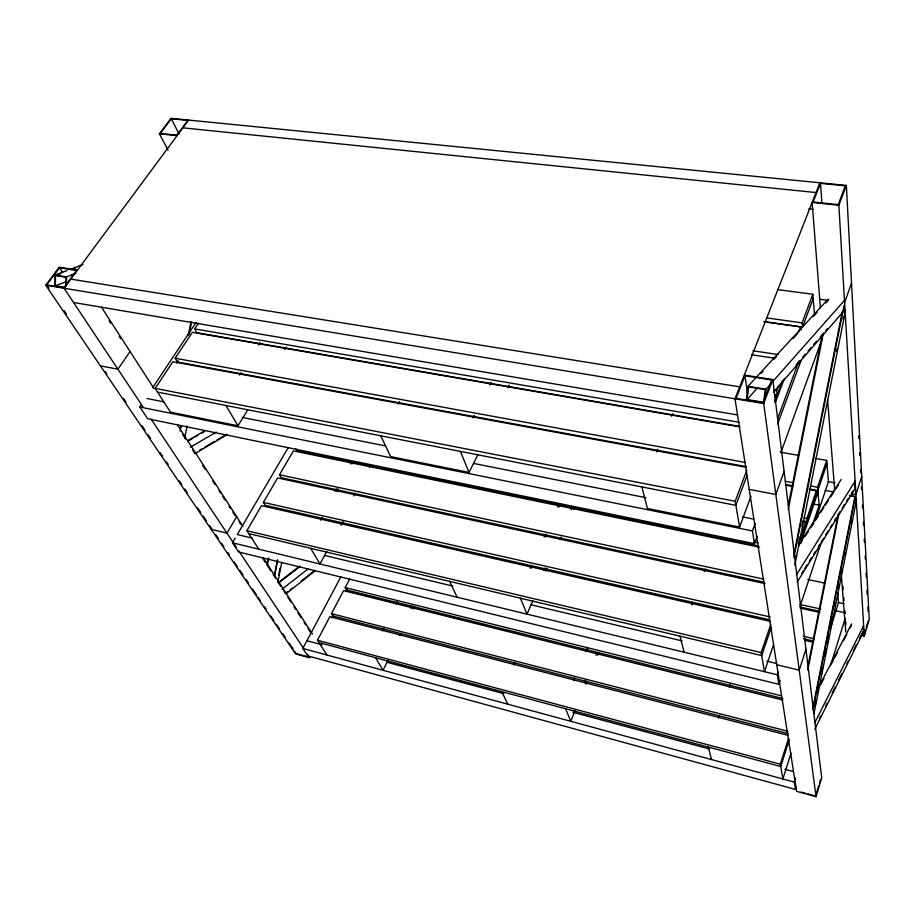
<?xml version="1.0" encoding="UTF-8"?>
<svg xmlns="http://www.w3.org/2000/svg" width="915" height="915" viewBox="0 0 915 915"><rect width="100%" height="100%" fill="white"/><g stroke="black" fill="none" stroke-linecap="round" stroke-linejoin="round"><path stroke-width="1.37" d="M66.955 270.565L55.003 275.049L54.957 286.201L61.328 287.241M64.645 287.344L55.415 285.823L55.46 275.575L60.779 273.574M65.972 286.269L66.029 277.268L55.46 275.575M66.44 285.286L66.498 276.902L75.808 273.356M828.109 299.182L748.001 386.302L746.263 399.969L764.231 402.932M747.04 399.546L748.642 386.965L765.226 389.63L763.579 402.268L747.04 399.546L756.591 388.944M764.768 398.814L766.015 389.195L770.693 383.9M188.227 335.542L190.995 321.588M189.165 334.204L191.658 321.657M180.472 428.254L181.033 425.464M180.083 431.182L181.193 425.578M184.613 438.502L187.118 425.898M266.86 564.887L267.969 559.294M267.432 564.91L268.816 557.933M274.397 575.455L277.462 560.049M274.58 575.604L277.645 560.197M278.618 575.363L280.001 568.387M277.794 582.352L281.671 562.851M788.341 505.252L822.379 334.33M788.238 509.495L823.374 332.991M793.934 554.582L842.418 311.077M793.877 557.601L844.053 305.576M795.501 558.104L796.05 555.313M799.115 539.953L799.676 537.151M801.895 525.976L802.455 523.186M836.665 351.371L837.214 348.581M843.058 319.255L843.619 316.453M794.838 565.127L844.888 313.731M807.453 668.556L838.003 515.099M807.785 669.974L838.895 513.75M812.886 707.844L854.976 496.502M813.035 709.491L855.422 496.651L850.126 495.667M814.785 706.563L816.169 699.563M817.564 692.575L818.959 685.575M821.19 674.378L822.585 667.378M824.815 656.181L826.211 649.181M827.606 642.181L829.001 635.182M831.232 623.984L832.616 616.985M834.846 605.787L835.406 602.985M838.472 587.59L839.032 584.788M841.262 573.591L841.823 570.788M844.888 555.394L845.449 552.591M851.293 523.197L851.854 520.406M814.007 713.586L856.097 502.244M816.74 792.184L818.673 785.779M819.44 783.217L820.595 779.374M864.206 634.301L865.384 630.355M866.173 627.736L868.152 621.159M819.863 182.794L734.985 398.791L796.61 791.338L816.054 796.668L821.727 777.784L772.82 379.553L744.307 375.07M861.621 635.57L864.263 636.165L869.25 619.558L846.364 185.425L171.014 118.332L159.404 133.784L167.994 150.06M340.895 576.793L302.819 648.472L307.749 655.883L795.524 789.462L794.357 782.085L795.615 778.024M830.751 664.896L845.151 618.54M795.524 789.462L796.347 786.763M791.018 753.182L782.885 778.974L780.346 764.185L788.536 738.428M830.408 628.331L838.54 602.539L837.705 592.623M789.336 739.434L780.735 766.495L318.946 642.547M805.955 649.295L799.218 670.146L776.744 664.759M861.713 476.566L855.914 494.535L851.934 493.791M235.189 538.089L232.433 542.789L238.552 551.974L778.905 684.294L780.163 680.463M778.905 684.294L777.407 674.812L778.253 672.228M800.007 606.542L820.984 543.201M812.394 525.256L819.2 505.08L817.53 487.249L826.68 460.394L815.425 458.392M773.53 644.72L764.448 671.667L761.166 652.578L770.785 624.35M771.265 627.404L761.68 655.575L248.731 533.594M799.115 545.546L826.966 463.722M800.671 543.121L817.987 492.178M798.235 543.842L805.612 522.213L802.81 521.664M803.015 520.898L807.224 521.722L806.881 518.485L816.294 490.886L809.272 489.571M718.424 718.092L719.362 715.393M729.244 687.108L730.181 684.409M784.098 471.408L775.84 494.466L749.213 489.399M844.591 302.556L851.522 283.215M141.287 404.819L139.823 407.003L147.681 418.761L754.498 543.682L757.174 536.224M754.498 543.682L752.45 530.929L755.172 523.426M780.895 452.525L822.299 338.39M777.533 418.83L798.36 362.523M641.907 486.94L647.397 508.454L739.606 527.074L750.963 496.285M777.636 424L801.334 359.744M746.983 475.617L735.866 505.332L157.552 392.112M774.628 401.754L782.588 380.446M764.288 321.828L802.512 327.215L813.195 298.645M775.234 402.92L784.224 378.856M739.606 527.074L735.168 501.283L746.834 470.207M774.319 394.548L777.144 395.006L776.629 390.762L778.619 385.455M798.715 331.882L800.648 326.747L763.888 321.554M802.512 327.215L802.1 322.869L812.829 294.253L777.464 289.609M691.774 604.929L692.769 602.264M704.298 571.715L705.293 569.05M816.054 796.668L763.739 403.538L772.82 379.553M864.263 636.165L838.861 205.246L846.364 185.425M744.959 375.791L736.106 398.345L763.064 402.783L771.7 380.011L744.959 375.791L747.624 394.091M820.492 183.355L813.172 202.021L838.209 204.651L845.346 185.837L820.492 183.355L821.899 203.107M584.696 682.704L585.772 680.085M595.939 655.209L597.015 652.589M575.077 710.738L570.766 721.306L565.63 708.759M585.863 684.294L586.95 681.652M597.735 655.209L598.81 652.567M573.694 680.531L574.78 677.901M585.68 651.56L586.767 648.929M586.664 651.446L587.75 648.815M656.593 451.873L657.702 449.231M671.507 416.268L672.617 413.637M513.578 664.942L514.733 662.334M543.968 570.503L545.123 567.918M571.086 509.655L572.241 507.07M532.759 601.075L526.96 614.137L520.441 598.204M546.129 571.04L547.284 568.421M560.072 539.69L561.227 537.071M573.431 509.644L574.586 507.036M530.082 568.043L531.26 565.436M544.208 536.796L545.386 534.188M557.75 506.853L558.928 504.245M531.249 568.238L532.416 565.63M545.351 537.014L546.518 534.406M558.859 507.093L560.037 504.485M411.132 608.521L412.391 605.982M388.074 660.07L383.03 670.283L375.608 657.748M400.049 635.799L401.319 633.249M413.294 608.99L414.552 606.439M380.777 435.815L390.625 456.608L469.029 472.437L477.962 454.526M507.974 387.754L509.255 385.204M819.417 718.572L820.686 716.022M825.799 705.808L827.08 703.258M832.181 693.055L835.384 686.673M838.575 680.291L841.766 673.909M846.878 663.707L848.148 661.156M853.26 650.954L856.451 644.572M859.643 638.19L862.845 631.808M814.762 729.266L864.526 629.692M382.527 630.927L383.808 628.376M395.989 604.117L397.27 601.567M814.83 722.713L863.257 626.512M473.009 417.915L474.302 415.387M489.788 384.963L491.081 382.436M818.273 688.023L851.579 623.904M820.675 684.717L823.935 678.427M831.769 663.329L833.073 660.824M834.377 658.308L837.637 652.018M843.516 640.694L846.775 634.404M850.035 628.113L851.339 625.597M331.951 617.808L333.277 615.28M345.916 591.239L347.254 588.711M326.998 655.049L317.448 640.237L329.835 616.733L788.021 735.351M788.192 733.624L332.911 615.978L331.47 613.633L343.594 590.644L782.805 700.067M782.92 698.511L346.579 589.992L345.184 587.602L349.793 578.863M326.758 551.505L319.976 563.995L310.677 548.325M341.009 525.279L343.045 521.527M353.876 495.85L355.237 493.368M369.466 467.233L370.815 464.74M398.139 404.075L399.5 401.594M335.153 491.241L336.537 488.736M350.376 463.756L351.76 461.263M320.776 520.178L322.149 517.684M336.651 491.469L338.035 488.976M351.84 464.019L353.224 461.515M258.762 549.172L246.878 530.711L261.461 505.675L770.316 621.354M769.378 619.718L265.178 505.297L263.383 502.381L277.622 477.95L765.169 583.633M764.162 582.215L281.225 477.699L279.498 474.736L293.395 450.889L759.622 547.204M288.271 447.504L237.26 534.554L252.551 538.214M236.676 516.655L226.943 533.136L211.205 529.362M746.4 467.359L172.855 361.734L155.161 388.383L170.476 412.162L237.98 425.784L247.645 410.057M284.839 349.564L286.326 347.151M797.091 582.283L854.713 489.228M801.803 573.27L803.29 570.846M804.788 568.432L807.041 564.807M809.283 561.192L811.536 557.567M813.778 553.941L815.276 551.528M818.273 546.701L819.771 544.288M821.27 541.874L823.523 538.249M825.765 534.623L828.018 530.997M830.26 527.383L831.758 524.958M834.755 520.132L836.253 517.718M837.751 515.305L840.004 511.679M842.246 508.054L844.499 504.44M846.741 500.814L848.239 498.401M851.236 493.562L852.734 491.149M796.45 574.826L854.633 481.908M239.501 375.093L241.011 372.691M258.373 345.069L259.883 342.668M800.568 543.441L802.112 541.04M805.223 536.247L808.322 531.455M810.644 527.864L813.755 523.071M818.41 515.877L815.299 520.669L828.452 481.667L826.68 460.394M820.732 512.286L823.843 507.493M825.387 505.103L828.498 500.311M830.82 496.708L833.92 491.915M836.253 488.324L838.575 484.733M798.486 545.294L841.205 479.449M176.732 363.129L178.299 360.762M745.874 466.559L177.476 361.997L175.177 358.234L192.379 332.317L739.171 426.767M739.926 426.447L196.851 332.717L194.643 328.908L198.441 323.189M152.748 387.571L196.107 322.4M130.067 351.509L117.909 369.191L100.398 365.863M188.604 120.082L64.073 288.236L143.198 407.209M307.497 654.259L309.865 657.816L295.614 653.916L45.75 285.217L59.269 267.214L77.523 270.085M46.665 284.862L59.498 267.752L76.608 270.451L63.844 287.687L46.665 284.862L49.033 288.374M171.265 118.767L160.251 133.453L176.812 135.191L187.769 120.414L171.265 118.767L179.008 133.83M796.05 364.833L799.767 360.556M802.546 357.342L805.337 354.139M808.117 350.925L810.907 347.723M813.687 344.509L816.466 341.306M820.183 337.029L822.036 334.89M825.753 330.612L827.606 328.474M773.495 392.226L844.865 309.773M772.569 381.772L844.637 300.177M761.177 373.297L763.11 371.204M773.713 359.641L776.606 356.484M792.996 338.619L797.811 333.357M813.241 316.544L817.095 312.347M825.776 302.888L828.67 299.731M285.697 593.297L287.928 591.548M290.147 589.786L292.377 588.036M301.298 581.025L313.548 571.383M286.052 593.709L315.012 570.903M282.037 589.226L307.955 569.004M278.274 582.592L299.605 566.168M279.75 582.134L299.948 566.568M199.539 450.249L201.998 448.796M204.457 447.344L214.304 441.533M216.764 440.081L226.611 434.282M195.021 453.611L227 434.716M190.366 447.195L216.226 432.143M187.506 440.733L204.857 430.759M189.142 440.481L192.859 438.342M195.341 436.913L197.812 435.483M201.529 433.355L204.011 431.926M55.415 285.823L66.017 281.751M71.347 275.243L74.012 274.237M71.393 269.582L75.373 268.084M69.609 269.57L82.888 264.584M182.863 127.826L816.02 192.562M159.404 133.784L177.075 135.649M838.861 205.246L812.143 202.432L820.389 307.76M808.803 208.849L813.058 209.295M819.726 299.251L828.018 300.36M766.701 317.917L802.1 322.869M752.873 350.765L778.276 354.574M751.329 354.711L774.502 358.223M773.815 390.305L776.629 390.762M55.003 275.049L66.498 276.902M748.001 386.302L766.015 389.195M70.832 279.121L739.675 386.862M45.75 285.217L763.739 403.538M73.555 302.488L737.524 414.941M194.643 328.908L739.343 422.284M780.255 452.136L798.543 455.384M175.177 358.234L745.245 462.441M827.995 481.587L835.006 482.868M785.287 481.256L792.299 482.56M810.518 485.945L817.53 487.249M825.067 490.383L833.485 491.95M849.555 495.484L853.626 496.25M785.585 484.504L792.928 485.876M809.42 488.965L817.838 490.543M785.425 485.11L792.436 486.414M813.641 504.016L819.2 505.08M155.161 388.383L735.168 501.283M804.079 517.936L806.881 518.485M147.052 398.517L163.865 401.868M242.326 417.457L385.249 445.868M473.513 463.413L645.853 497.669M742.523 516.884L753.731 519.114M139.823 407.003L752.45 530.929M753.971 541.977L758.169 542.835M758.546 545.981L296.883 450.752L295.774 448.75M807.796 579.504L824.564 583.072M279.498 474.736L763.739 579.115M838.209 602.47L843.802 603.683M835.647 610.717L845.414 612.867M799.87 604.438L820.766 609.047M800.087 607L819.703 611.334M800.156 608.109L819.68 612.432M263.383 502.381L770.304 616.973M803.153 636.222L814.281 638.773M803.416 638.739L813.161 640.98M804.823 640.317L813.172 642.239M246.878 530.711L761.166 652.578M324.836 555.497L452.731 586.069M530.586 604.678L682.11 640.9M766.919 661.179L776.641 663.501M232.433 542.789L777.407 674.812M345.184 587.602L781.216 695.755M331.47 613.633L787.826 731.257M317.448 640.237L780.346 764.185M306.925 640.752L322.069 644.823M386.816 662.231L503.902 693.707M572.767 712.236L709.136 748.893M784.898 769.263L793.168 771.494M302.819 648.472L794.357 782.085M308.286 656.947L296.254 653.653L294.664 651.297M801.265 792.104L805.177 793.168M807.773 793.888L815.585 796.027M64.061 310.574L66.44 314.085M105.236 371.399L106.826 373.755M123.548 398.471L125.938 401.994M141.859 425.532L145.05 430.233M148.23 434.945L150.62 438.468M160.182 452.593L162.573 456.116M166.553 462.006L168.143 464.363M179.294 480.832L181.685 484.355M184.864 489.068L187.255 492.602M197.606 507.894L200.797 512.594M203.187 516.129L206.367 520.841M209.558 525.542L211.948 529.076M215.917 534.943L218.308 538.478M221.487 543.178L223.878 546.701M227.846 552.58L229.448 554.925M234.217 561.982L237.397 566.682M239.787 570.205L242.967 574.906M246.146 579.607L248.537 583.13M252.506 589.008L256.486 594.887M258.076 597.243L260.466 600.766M264.446 606.645L266.036 608.99M270.806 616.047L273.985 620.747M276.376 624.27L279.555 628.971M282.735 633.672L285.125 637.195M289.106 643.073L293.075 648.952M151.101 419.093L236.425 547.387M238.792 550.944L303.551 648.323M59.498 267.752L62.632 272.521M109.102 320.719L110.658 323.109M119.167 336.285L120.711 338.676M182.588 434.396L185.676 439.177M192.642 449.951L194.952 453.543M202.695 465.506L205.006 469.098M212.749 481.061L215.059 484.653M218.925 490.634L220.481 493.025M222.803 496.616L225.113 500.196M228.979 506.189L230.534 508.58M232.856 512.171L235.166 515.751M239.044 521.744L240.588 524.146M263.051 558.893L265.373 562.485M267.706 566.088L270.794 570.88M273.127 574.471L275.449 578.063M277.771 581.666L280.871 586.458M283.97 591.25L285.514 593.641M287.836 597.243L290.936 602.036M294.035 606.828L295.591 609.23M297.913 612.821L301.012 617.614M304.1 622.406L305.656 624.808M307.978 628.399L311.077 633.191M101.474 307.2L154.017 388.601M177.19 424.503L242.864 526.251M262.982 557.418L312.507 634.129M225.936 405.494L237.98 425.784M449.642 581.368L457.145 597.232M501.809 691.626L507.756 704.184M460.439 451.404L469.029 472.437M680.005 636.142L684.1 652.212M708.313 747.052L711.504 759.564M775.085 394.891L775.6 399.134M805.612 522.213L805.955 525.45M800.648 326.747L800.957 330.006M816.294 490.886L816.603 494.157M812.829 294.253L814.59 315.32M842.978 586.446L843.195 589.271M843.847 597.758L844.065 600.595M844.842 610.488L845.06 613.325M845.712 621.811L845.929 624.636M827.606 399.878L834.709 490.589M836.813 517.455L837.145 521.699M841.354 575.432L845.78 631.99M844.236 306.228L844.751 314.76M854.633 481.153L855.056 488.267M855.651 498.206L855.982 503.868M863.222 625.7L863.646 632.78M858.705 435.677L858.853 438.525M859.62 452.731L859.768 455.579M860.523 469.784L860.683 472.632M861.438 486.803L861.587 489.628M862.422 505.206L862.571 508.031M863.325 522.191L863.474 525.016M864.24 539.175L864.389 542M865.144 556.16L865.293 558.985M866.048 573.145L866.276 577.388M866.962 590.129L867.191 594.373M867.866 607.102L868.095 611.357"/></g></svg>
